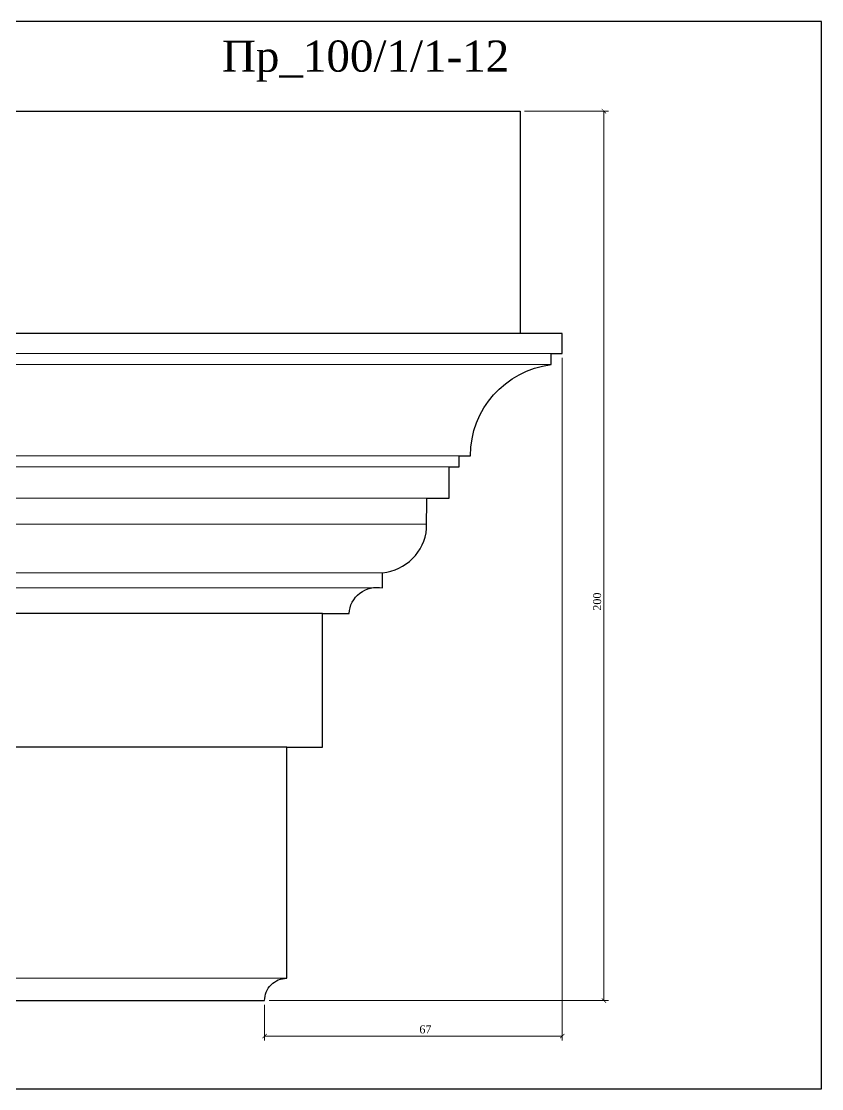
# Model space of a CAD drawing. Header units: millimetres. Extents: x 308873 to 309233, y -90683 to -90443.
# Drawn here: x 309052.6 to 309232.6, y -90682.8 to -90442.8 of the extents above; entities that cross this region are included whole.
import ezdxf

# ---------------------------------------------------------------- set-up
doc = ezdxf.new("R2010")
doc.units = ezdxf.units.MM
doc.header["$MEASUREMENT"] = 0
doc.layers.add('линия 15', color=7, linetype='Continuous', lineweight=15)
doc.layers.add('размеры в модели', color=7, linetype='Continuous')
doc.styles.add('ELECT', font='times.ttf')
doc.styles.get("Standard").update_dxf_attribs({"font": 'times.ttf'})
doc.dimstyles.new('M_1', dxfattribs={"dimtxt": 1.8, "dimasz": 1, "dimexe": 1, "dimexo": 1, "dimgap": 0.6, "dimtad": 1, "dimdec": 0, "dimdsep": 46, "dimtxsty": 'Standard', "dimblk": 'ARCHTICK', "dimcen": -5, "dimclrd": 7, "dimclre": 7, "dimclrt": 7, "dimadec": 0, "dimazin": 0, "dimtfac": 1, "dimtdec": 0, "dimtmove": 0, "dimatfit": 3, "dimfxl": 1, "dimtolj": 1, "dimtzin": 0, "dimlwd": 5, "dimlwe": 5, "dimarcsym": 0})

# ---------------------------------------------------------------- blocks, each defined once
blk = doc.blocks.new('_ArchTick')
at = {"color": 0, "linetype": 'ByBlock', "const_width": 0.15}
blk.add_lwpolyline([(-0.5, -0.5), (0.5, 0.5)], dxfattribs=at)
blk = doc.blocks.new('*D32')
at = {"layer": 'Defpoints', "color": 0, "ltscale": 1000, "transparency": 16777216}
for p in [(309174.27, -90517.5), (309107.32, -90663), (309174.27, -90671)]:
    blk.add_point(p, dxfattribs=at)
at = {"layer": 'линия 15', "color": 7, "lineweight": 5, "ltscale": 1000, "transparency": 16777216}
for p, q in [((309174.27, -90518.5), (309174.27, -90672)), ((309107.32, -90664), (309107.32, -90672)), ((309107.32, -90671), (309174.27, -90671))]:
    blk.add_line(p, q, dxfattribs=at)
at = {"layer": 'линия 15', "color": 7, "lineweight": 5, "ltscale": 1000, "transparency": 16777216, "rotation": 180}
blk.add_blockref('_ArchTick', (309107.32, -90671), dxfattribs=at)
at = {"layer": 'линия 15', "color": 7, "lineweight": 5, "ltscale": 1000, "transparency": 16777216}
blk.add_blockref('_ArchTick', (309174.27, -90671), dxfattribs=at)
at = {"layer": 'линия 15', "color": 7, "ltscale": 1000, "transparency": 16777216, "insert": (309143.49, -90669.49), "char_height": 1.8, "attachment_point": 5}
blk.add_mtext('\\A1;67', dxfattribs=at)
blk = doc.blocks.new('*D30')
at = {"layer": 'Defpoints', "color": 0, "ltscale": 1000, "transparency": 16777216}
for p in [(309164.78, -90463), (309107.32, -90663), (309183.64, -90663)]:
    blk.add_point(p, dxfattribs=at)
at = {"layer": 'размеры в модели', "color": 7, "lineweight": 5, "ltscale": 1000, "transparency": 16777216}
for p, q in [((309165.78, -90463), (309184.64, -90463)), ((309183.64, -90463), (309183.64, -90663)), ((309108.32, -90663), (309184.64, -90663))]:
    blk.add_line(p, q, dxfattribs=at)
for p, rotation in [((309183.64, -90463), 90), ((309183.64, -90663), 270)]:
    blk.add_blockref('_ArchTick', p, dxfattribs=dict(at, rotation=rotation))
at = {"layer": 'размеры в модели', "color": 7, "ltscale": 1000, "transparency": 16777216, "insert": (309182.12, -90573.3), "char_height": 1.8, "attachment_point": 5, "rotation": 90}
blk.add_mtext('\\A1;200', dxfattribs=at)

msp = doc.modelspace()

# ---------------------------------------------------------------- linework, layer by layer
at = {"linetype": 'Continuous', "lineweight": 15}
for p, q in [((309171.77, -90517.5), (308982, -90517.5)), ((309171.77, -90520), (308979.5, -90520)), ((309151.12, -90540.5), (308958.85, -90540.5)), ((309148.82, -90543), (308956.55, -90543)), ((309143.82, -90550), (308951.55, -90550)), ((309143.82, -90555.85), (308951.55, -90555.85)), ((309133.82, -90566.8), (308941.55, -90566.8)), ((309133.82, -90570.22), (308941.55, -90570.22)), ((309112.32, -90658), (308920.05, -90658))]:
    msp.add_line(p, q, dxfattribs=at)
at = {"color": 7}
for p, q in [((309120.32, -90576), (308928.05, -90576)), ((309112.33, -90606), (308920.06, -90606))]:
    msp.add_line(p, q, dxfattribs=at)
at = {"color": 6, "ltscale": 1000}
msp.add_lwpolyline([(308872.61, -90682.82), (309232.61, -90682.82), (309232.61, -90442.82), (308872.61, -90442.82)], close=True, dxfattribs=at)
at = {"color": 7}
msp.add_lwpolyline([(309164.78, -90513), (308971, -90513), (308971, -90463), (309164.78, -90463)], close=True, dxfattribs=at)
msp.add_lwpolyline([(308903.05, -90663), (309107.32, -90663, -0.414214), (309112.32, -90658), (309112.33, -90606), (309120.32, -90606), (309120.32, -90576), (309126.32, -90576, -0.456652), (309133.82, -90570.22), (309133.82, -90566.8, 0.361838), (309143.77, -90556.85), (309143.82, -90550), (309148.82, -90550), (309148.82, -90543), (309151.12, -90543), (309151.12, -90540.5), (309153.62, -90540.5, -0.379101), (309171.77, -90520), (309171.77, -90517.5), (309174.27, -90517.5), (309174.27, -90513), (308981.74, -90513)], format="xyb", dxfattribs=at)

# ---------------------------------------------------------------- texts
at = {"color": 7, "ltscale": 1000, "style": 'ELECT'}
msp.add_text('Пр_100/1/1-12', height=7, dxfattribs=at).set_placement((309097.73, -90454.13))

# ---------------------------------------------------------------- dimensions: what is measured, and where the dimension line sits
at = {"layer": 'линия 15', "color": 7, "ltscale": 1000}
dim = msp.add_linear_dim(base=(309174.27, -90671), p1=(309107.32, -90663), p2=(309174.27, -90517.5), dimstyle='M_1', dxfattribs=at)
dim.commit()
dim.dimension.update_dxf_attribs({"geometry": '*D32', "text_midpoint": (309143.49, -90671), "dimtype": 128})
at = {"layer": 'размеры в модели', "color": 5, "ltscale": 1000}
dim = msp.add_linear_dim(base=(309183.64, -90663), p1=(309164.78, -90463), p2=(309107.32, -90663), angle=90, dimstyle='M_1', dxfattribs=at)
dim.commit()
dim.dimension.update_dxf_attribs({"geometry": '*D30', "text_midpoint": (309183.64, -90573.3), "dimtype": 128})

doc.saveas('drawing.dxf')
